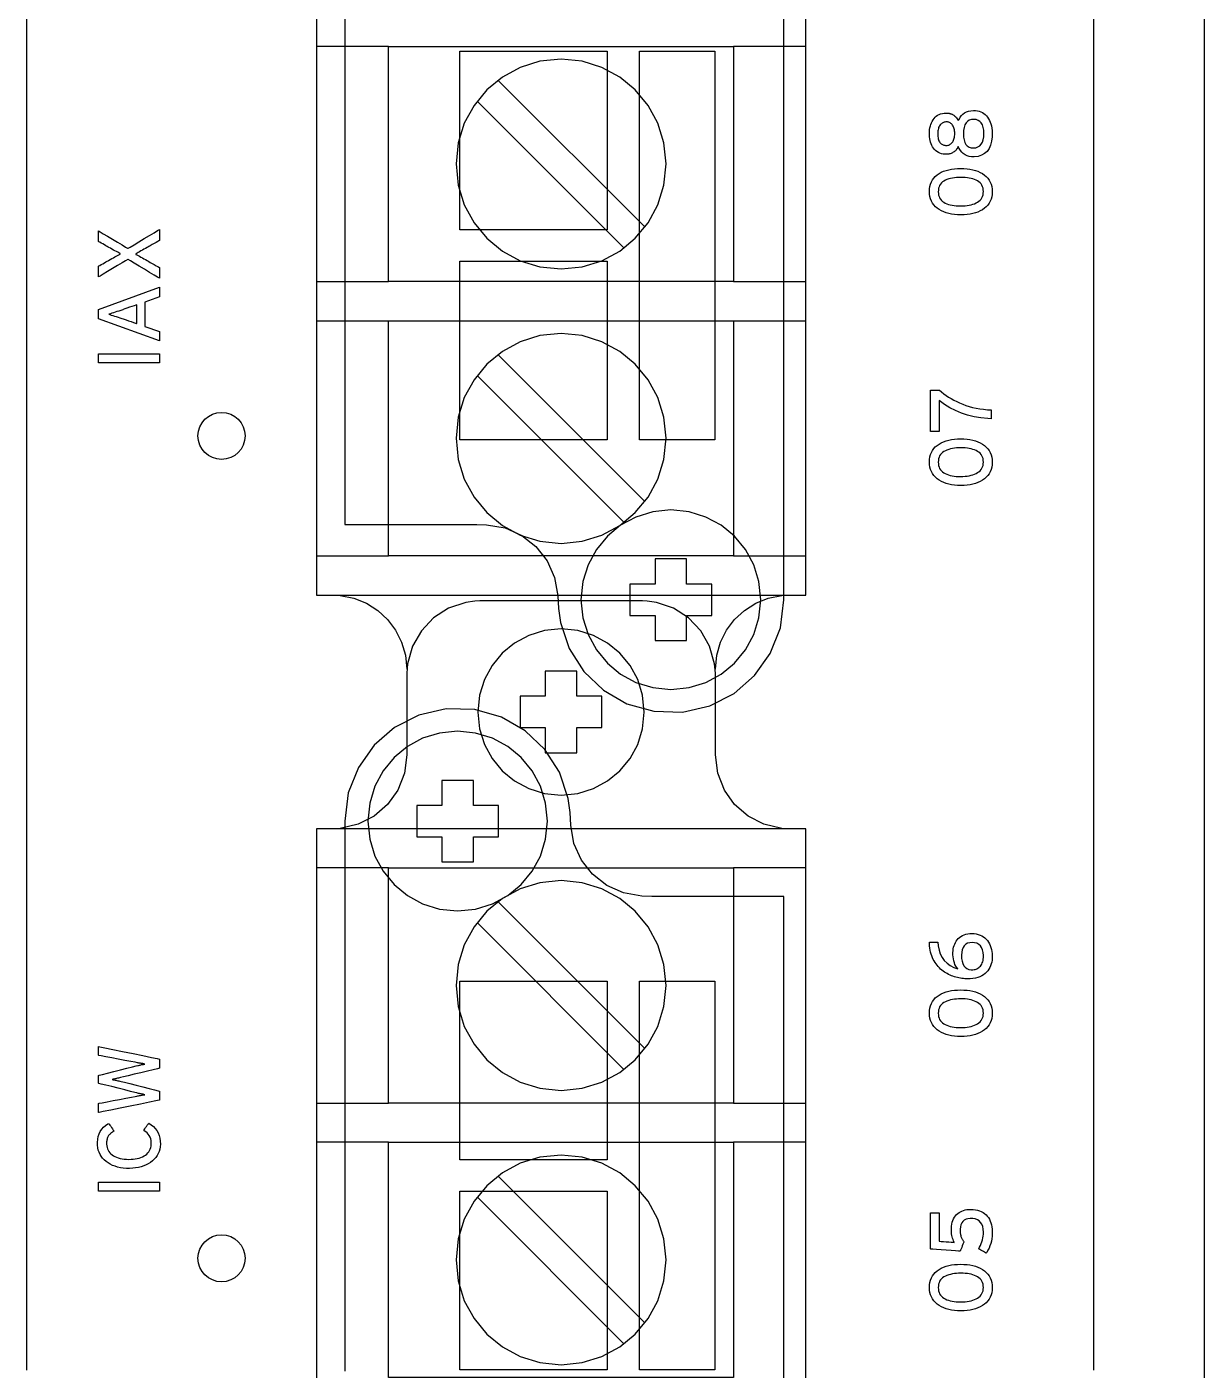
# Model space of a CAD drawing. Extents: x 1 to 47.7, y 0.2 to 35.
# Drawn here: x 36.611 to 38.487, y 4.77 to 6.912 of the extents above; entities that cross this region are included whole.
import ezdxf

# ---------------------------------------------------------------- set-up
doc = ezdxf.new("R2010")
doc.units = 0
doc.header["$MEASUREMENT"] = 0
for name, color, linetype in [('1_1__SCREW_TERMINAL_BLOCK_', 7, 'CONTINUOUS'), ('1_2__CONNECTORIZED_RELAY__', 7, 'CONTINUOUS'), ('7_0_____DWG', 7, 'CONTINUOUS')]:
    doc.layers.add(name, color=color, linetype=linetype)

msp = doc.modelspace()

# ---------------------------------------------------------------- linework, layer by layer
at = {"layer": '1_1__SCREW_TERMINAL_BLOCK_'}
for points in [[(37.0721, 6.9605), (37.0721, 6.7398), (37.0721, 6.6356), (37.0721, 6.5364), (37.0721, 6.4432), (37.0721, 6.3568), (37.0721, 6.2779), (37.0721, 6.2074), (37.0721, 6.1462), (37.0721, 6.0949), (37.0721, 6.0544), (37.0721, 6.0255), (37.0721, 6.0091), (37.0721, 6.0054), (37.0732, 6.0054), (37.0886, 6.0054), (37.0959, 6.0054), (37.0977, 6.0054), (37.0987, 6.0054), (37.11, 6.0048), (37.1317, 6.0006), (37.1518, 5.9926), (37.1698, 5.9812), (37.1855, 5.9668), (37.1983, 5.9499), (37.2079, 5.9308), (37.214, 5.9098), (37.2161, 5.8874)], [(37.7081, 5.8874), (37.7102, 5.9098), (37.7162, 5.9308), (37.7259, 5.9499), (37.7387, 5.9668), (37.7543, 5.9812), (37.7723, 5.9926), (37.7924, 6.0006), (37.8141, 6.0048), (37.8255, 6.0054), (37.8264, 6.0054), (37.8282, 6.0054), (37.8355, 6.0054), (37.8509, 6.0054), (37.852, 6.0054), (37.852, 6.0091), (37.852, 6.0255), (37.852, 6.0544), (37.852, 6.0949), (37.852, 6.1462), (37.852, 6.2074), (37.852, 6.2779), (37.852, 6.3568), (37.852, 6.4432), (37.852, 6.5364), (37.852, 6.6356), (37.852, 6.7398), (37.852, 6.9605)], [(37.1871, 6.8805), (37.0721, 6.8805)], [(37.737, 6.8805), (37.737, 6.5055), (37.1871, 6.5055), (37.1871, 6.8805), (37.737, 6.8805)], [(37.852, 6.8805), (37.737, 6.8805)], [(37.3615, 6.8268), (37.5957, 6.5927)], [(37.5623, 6.5592), (37.3281, 6.7935)], [(37.0721, 6.5055), (37.1871, 6.5055)], [(37.737, 6.5055), (37.852, 6.5055)], [(37.0721, 6.443), (37.1871, 6.443)], [(37.737, 6.443), (37.737, 6.068), (37.1871, 6.068), (37.1871, 6.443), (37.737, 6.443)], [(37.737, 6.443), (37.852, 6.443)], [(37.3615, 6.3894), (37.5957, 6.1551)], [(37.5623, 6.1217), (37.3281, 6.356)], [(37.0721, 6.068), (37.1871, 6.068)], [(37.737, 6.068), (37.852, 6.068)], [(37.0721, 6.0054), (37.852, 6.0054)], [(37.852, 4.7529), (37.852, 4.8986), (37.852, 5.0365), (37.852, 5.1648), (37.852, 5.2816), (37.852, 5.3351), (37.852, 5.3849), (37.852, 5.4309), (37.852, 5.4729), (37.852, 5.5105), (37.852, 5.5435), (37.852, 5.5718), (37.852, 5.595), (37.852, 5.6129), (37.852, 5.6252), (37.852, 5.6318), (37.852, 5.6329), (37.8519, 5.6329), (37.8509, 5.6329), (37.8303, 5.6329), (37.8269, 5.6329), (37.8262, 5.6329), (37.8216, 5.633), (37.8141, 5.6336), (37.7855, 5.6401), (37.7601, 5.6531), (37.7387, 5.6716), (37.7223, 5.6947), (37.7118, 5.7215), (37.7081, 5.7509), (37.7081, 5.7532), (37.7081, 5.7593), (37.7081, 5.7805), (37.7081, 5.838), (37.7081, 5.8626), (37.7081, 5.8768), (37.708, 5.8813), (37.7067, 5.8962), (37.6988, 5.9241), (37.6847, 5.9488), (37.6652, 5.9693), (37.6413, 5.9846), (37.614, 5.9938), (37.5993, 5.9959), (37.5917, 5.9962), (37.5895, 5.9962), (37.5817, 5.9962), (37.5666, 5.9962), (37.5456, 5.9962), (37.5202, 5.9962), (37.4621, 5.9962), (37.404, 5.9962), (37.3786, 5.9962), (37.3576, 5.9962), (37.3424, 5.9962), (37.3347, 5.9962), (37.3324, 5.9962), (37.3248, 5.9959), (37.3102, 5.9938), (37.2828, 5.9846), (37.2589, 5.9693), (37.2395, 5.9488), (37.2253, 5.9241), (37.2174, 5.8962), (37.2161, 5.8813), (37.2161, 5.8768), (37.2161, 5.8626), (37.2161, 5.838), (37.2161, 5.7805), (37.2161, 5.7593), (37.2161, 5.7532), (37.2161, 5.7509), (37.2124, 5.7215), (37.2019, 5.6947), (37.1855, 5.6716), (37.1641, 5.6531), (37.1386, 5.6401), (37.11, 5.6336), (37.1025, 5.633), (37.0979, 5.6329), (37.0973, 5.6329), (37.0939, 5.6329), (37.0732, 5.6329), (37.0723, 5.6329), (37.0721, 5.6329), (37.0721, 5.6318), (37.0721, 5.6252), (37.0721, 5.6129), (37.0721, 5.595), (37.0721, 5.5718), (37.0721, 5.5435), (37.0721, 5.5105), (37.0721, 5.4729), (37.0721, 5.4309), (37.0721, 5.3849), (37.0721, 5.3351), (37.0721, 5.2816), (37.0721, 5.1648), (37.0721, 5.0365), (37.0721, 4.8986), (37.0721, 4.7529)], [(37.4369, 5.8443), (37.397, 5.8443), (37.397, 5.7942), (37.4369, 5.7942), (37.4369, 5.7542), (37.4872, 5.7542), (37.4872, 5.7942), (37.5272, 5.7942), (37.5272, 5.8443), (37.4872, 5.8443), (37.4872, 5.8842), (37.4369, 5.8842), (37.4369, 5.8443)], [(37.852, 5.6329), (37.0721, 5.6329)], [(37.1871, 5.5704), (37.0721, 5.5704)], [(37.737, 5.5704), (37.737, 5.1954), (37.1871, 5.1954), (37.1871, 5.5704), (37.737, 5.5704)], [(37.852, 5.5704), (37.737, 5.5704)], [(37.5957, 5.2826), (37.3615, 5.5168)], [(37.3281, 5.4834), (37.5623, 5.2492)], [(37.0721, 5.1954), (37.1871, 5.1954)], [(37.737, 5.1954), (37.852, 5.1954)], [(37.1871, 5.1331), (37.0721, 5.1331)], [(37.737, 5.1331), (37.737, 4.7581), (37.1871, 4.7581), (37.1871, 5.1331), (37.737, 5.1331)], [(37.852, 5.1331), (37.737, 5.1331)], [(37.5957, 4.845), (37.3615, 5.0793)], [(37.3281, 5.0459), (37.5623, 4.8116)]]:
    msp.add_lwpolyline(points, dxfattribs=at)
for points in [[(37.4621, 6.8603), (37.4284, 6.8569), (37.397, 6.8472), (37.3685, 6.8318), (37.3437, 6.8113), (37.3233, 6.7866), (37.3078, 6.7582), (37.298, 6.7268), (37.2946, 6.6931), (37.298, 6.6593), (37.3078, 6.6279), (37.3233, 6.5995), (37.3437, 6.5747), (37.3685, 6.5542), (37.397, 6.5388), (37.4284, 6.5291), (37.4621, 6.5257), (37.4958, 6.5291), (37.5272, 6.5388), (37.5556, 6.5542), (37.5804, 6.5747), (37.6009, 6.5995), (37.6163, 6.6279), (37.6261, 6.6593), (37.6295, 6.6931), (37.6261, 6.7268), (37.6163, 6.7582), (37.6009, 6.7866), (37.5804, 6.8113), (37.5556, 6.8318), (37.5272, 6.8472), (37.4958, 6.8569)], [(37.4621, 6.4228), (37.4284, 6.4194), (37.397, 6.4097), (37.3685, 6.3942), (37.3437, 6.3738), (37.3233, 6.3491), (37.3078, 6.3206), (37.298, 6.2893), (37.2946, 6.2556), (37.298, 6.2218), (37.3078, 6.1904), (37.3233, 6.1619), (37.3437, 6.1372), (37.3685, 6.1167), (37.397, 6.1013), (37.4284, 6.0915), (37.4621, 6.0881), (37.4958, 6.0915), (37.5272, 6.1013), (37.5556, 6.1167), (37.5804, 6.1372), (37.6009, 6.1619), (37.6163, 6.1904), (37.6261, 6.2218), (37.6295, 6.2556), (37.6261, 6.2893), (37.6163, 6.3206), (37.6009, 6.3491), (37.5804, 6.3738), (37.5556, 6.3942), (37.5272, 6.4097), (37.4958, 6.4194)], [(37.4621, 5.9518), (37.4354, 5.9491), (37.4105, 5.9414), (37.388, 5.9291), (37.3684, 5.9129), (37.3521, 5.8933), (37.3399, 5.8708), (37.3321, 5.8459), (37.3294, 5.8191), (37.3321, 5.7925), (37.3399, 5.7676), (37.3521, 5.7451), (37.3684, 5.7255), (37.388, 5.7093), (37.4105, 5.6971), (37.4354, 5.6894), (37.4621, 5.6867), (37.4887, 5.6894), (37.5136, 5.6971), (37.5361, 5.7093), (37.5558, 5.7255), (37.572, 5.7451), (37.5842, 5.7676), (37.592, 5.7925), (37.5947, 5.8191), (37.592, 5.8459), (37.5842, 5.8708), (37.572, 5.8933), (37.5558, 5.9129), (37.5361, 5.9291), (37.5136, 5.9414), (37.4887, 5.9491)], [(37.4621, 5.5503), (37.4284, 5.5469), (37.397, 5.5371), (37.3685, 5.5217), (37.3437, 5.5013), (37.3233, 5.4765), (37.3078, 5.4481), (37.298, 5.4167), (37.2946, 5.383), (37.298, 5.3493), (37.3078, 5.3178), (37.3233, 5.2894), (37.3437, 5.2647), (37.3685, 5.2443), (37.397, 5.2289), (37.4284, 5.2191), (37.4621, 5.2157), (37.4958, 5.2191), (37.5272, 5.2289), (37.5556, 5.2443), (37.5804, 5.2647), (37.6009, 5.2894), (37.6163, 5.3178), (37.6261, 5.3493), (37.6295, 5.383), (37.6261, 5.4167), (37.6163, 5.4481), (37.6009, 5.4765), (37.5804, 5.5013), (37.5556, 5.5217), (37.5272, 5.5371), (37.4958, 5.5469)], [(37.4621, 5.1127), (37.4284, 5.1093), (37.397, 5.0996), (37.3685, 5.0842), (37.3437, 5.0638), (37.3233, 5.039), (37.3078, 5.0106), (37.298, 4.9792), (37.2946, 4.9455), (37.298, 4.9118), (37.3078, 4.8804), (37.3233, 4.852), (37.3437, 4.8272), (37.3685, 4.8068), (37.397, 4.7914), (37.4284, 4.7816), (37.4621, 4.7782), (37.4958, 4.7816), (37.5272, 4.7914), (37.5556, 4.8068), (37.5804, 4.8272), (37.6009, 4.852), (37.6163, 4.8804), (37.6261, 4.9118), (37.6295, 4.9455), (37.6261, 4.9792), (37.6163, 5.0106), (37.6009, 5.039), (37.5804, 5.0638), (37.5556, 5.0842), (37.5272, 5.0996), (37.4958, 5.1093)]]:
    msp.add_lwpolyline(points, close=True, dxfattribs=at)
at = {"layer": '1_2__CONNECTORIZED_RELAY__'}
for points in [[(37.1172, 6.9376), (37.1172, 6.7986), (37.1172, 6.6674), (37.1172, 6.5458), (37.1172, 6.4357), (37.1172, 6.3389), (37.1172, 6.2961), (37.1172, 6.2573), (37.1172, 6.2228), (37.1172, 6.1928), (37.1172, 6.1675), (37.1172, 6.1472), (37.1172, 6.132), (37.1172, 6.1223), (37.1172, 6.1182), (37.1173, 6.1181), (37.1226, 6.1181), (37.1344, 6.1181), (37.1515, 6.1181), (37.1965, 6.1181), (37.2476, 6.1181), (37.2946, 6.1181), (37.3135, 6.1181), (37.3275, 6.1181), (37.3432, 6.1179), (37.3728, 6.1127), (37.3994, 6.1008), (37.422, 6.083), (37.4398, 6.0604), (37.4518, 6.0339), (37.4571, 6.0044), (37.4577, 5.9844), (37.4609, 5.9619), (37.475, 5.9202), (37.4983, 5.8837), (37.5295, 5.854), (37.5671, 5.8323), (37.6097, 5.8203), (37.6555, 5.8191), (37.699, 5.8291), (37.7378, 5.8489), (37.7705, 5.8772), (37.7955, 5.9124), (37.8116, 5.9532), (37.8172, 5.9982), (37.8172, 5.9982), (37.8172, 6.0011), (37.8172, 6.0098), (37.8172, 6.0238), (37.8172, 6.0432), (37.8172, 6.0675), (37.8172, 6.0966), (37.8172, 6.1302), (37.8172, 6.1681), (37.8172, 6.2102), (37.8172, 6.256), (37.8172, 6.3583), (37.8172, 6.4733), (37.8172, 6.5989), (37.8172, 6.7335), (37.8172, 6.8751), (37.8172, 7.172)], [(37.5355, 6.8731), (37.5355, 6.5881), (37.3005, 6.5881), (37.3005, 6.8731), (37.5355, 6.8731)], [(37.7072, 6.8731), (37.7072, 6.2531), (37.5872, 6.2531), (37.5872, 6.8731), (37.7072, 6.8731)], [(37.5355, 6.5381), (37.5355, 6.2531), (37.3005, 6.2531), (37.3005, 6.5381), (37.5355, 6.5381)], [(37.5719, 5.9732), (37.6119, 5.9732), (37.6119, 5.9331), (37.6622, 5.9331), (37.6622, 5.9732), (37.7022, 5.9732), (37.7022, 6.0232), (37.6622, 6.0232), (37.6622, 6.0633), (37.6119, 6.0633), (37.6119, 6.0232), (37.5719, 6.0232), (37.5719, 5.9732)], [(37.8172, 4.7057), (37.8172, 4.8447), (37.8172, 4.9759), (37.8172, 5.0975), (37.8172, 5.2076), (37.8172, 5.3044), (37.8172, 5.3472), (37.8172, 5.386), (37.8172, 5.4205), (37.8172, 5.4505), (37.8172, 5.4758), (37.8172, 5.4961), (37.8172, 5.5113), (37.8172, 5.521), (37.8172, 5.5251), (37.8171, 5.5252), (37.8118, 5.5252), (37.8, 5.5252), (37.7828, 5.5252), (37.7378, 5.5252), (37.6866, 5.5252), (37.6395, 5.5252), (37.6206, 5.5252), (37.6065, 5.5252), (37.5909, 5.5254), (37.5615, 5.5306), (37.535, 5.5426), (37.5123, 5.5604), (37.4946, 5.583), (37.4826, 5.6095), (37.4774, 5.6389), (37.4767, 5.659), (37.4736, 5.6814), (37.4595, 5.7231), (37.4361, 5.7596), (37.4049, 5.7894), (37.3672, 5.811), (37.3245, 5.8231), (37.2787, 5.8242), (37.2352, 5.8142), (37.1965, 5.7944), (37.1639, 5.7661), (37.1389, 5.7309), (37.1229, 5.6901), (37.1172, 5.6451), (37.1172, 5.6422), (37.1172, 5.6336), (37.1172, 5.6195), (37.1172, 5.6002), (37.1172, 5.5758), (37.1172, 5.5467), (37.1172, 5.5131), (37.1172, 5.4752), (37.1172, 5.4332), (37.1172, 5.3873), (37.1172, 5.285), (37.1172, 5.1701), (37.1172, 5.0444), (37.1172, 4.9098), (37.1172, 4.7682)], [(37.2319, 5.6703), (37.2319, 5.6201), (37.2722, 5.6201), (37.2722, 5.5802), (37.3222, 5.5802), (37.3222, 5.6201), (37.3621, 5.6201), (37.3621, 5.6703), (37.3222, 5.6703), (37.3222, 5.7102), (37.2722, 5.7102), (37.2722, 5.6703), (37.2319, 5.6703)], [(37.5355, 5.3901), (37.5355, 5.1051), (37.3005, 5.1051), (37.3005, 5.3901), (37.5355, 5.3901)], [(37.7072, 5.3901), (37.7072, 4.7701), (37.5872, 4.7701), (37.5872, 5.3901), (37.7072, 5.3901)], [(37.5355, 5.0551), (37.5355, 4.7701), (37.3005, 4.7701), (37.3005, 5.0551), (37.5355, 5.0551)]]:
    msp.add_lwpolyline(points, dxfattribs=at)
for points in [[(37.6371, 6.1414), (37.6083, 6.1384), (37.5814, 6.1301), (37.557, 6.1169), (37.5358, 6.0994), (37.5183, 6.0782), (37.505, 6.0539), (37.4967, 6.0271), (37.4937, 5.9982), (37.4967, 5.9694), (37.505, 5.9425), (37.5183, 5.9182), (37.5358, 5.897), (37.557, 5.8795), (37.5814, 5.8663), (37.6083, 5.858), (37.6371, 5.8551), (37.666, 5.858), (37.6929, 5.8663), (37.7172, 5.8795), (37.7384, 5.897), (37.7559, 5.9182), (37.7691, 5.9425), (37.7775, 5.9694), (37.7804, 5.9982), (37.7775, 6.0271), (37.7691, 6.0539), (37.7559, 6.0782), (37.7384, 6.0994), (37.7172, 6.1169), (37.6929, 6.1301), (37.666, 6.1384)], [(37.297, 5.7884), (37.2682, 5.7855), (37.2414, 5.7772), (37.2171, 5.7639), (37.196, 5.7464), (37.1785, 5.7252), (37.1653, 5.7009), (37.157, 5.674), (37.1541, 5.6451), (37.157, 5.6163), (37.1653, 5.5894), (37.1785, 5.5651), (37.196, 5.5439), (37.2171, 5.5264), (37.2414, 5.5132), (37.2682, 5.5049), (37.297, 5.502), (37.3259, 5.5049), (37.3529, 5.5132), (37.3772, 5.5264), (37.3984, 5.5439), (37.4159, 5.5651), (37.4291, 5.5894), (37.4374, 5.6163), (37.4403, 5.6451), (37.4374, 5.674), (37.4291, 5.7009), (37.4159, 5.7252), (37.3984, 5.7464), (37.3772, 5.7639), (37.3529, 5.7772), (37.3259, 5.7855)]]:
    msp.add_lwpolyline(points, close=True, dxfattribs=at)
at = {"layer": '7_0_____DWG'}
for points in [[(36.6105, 4.7696), (36.6105, 4.9013), (36.6105, 5.0356), (36.6105, 5.1725), (36.6105, 5.3118), (36.6105, 5.4534), (36.6105, 5.5972), (36.6105, 5.7432), (36.6105, 5.8912), (36.6105, 6.041), (36.6105, 6.1927), (36.6105, 6.3461), (36.6105, 6.5011), (36.6105, 6.6576), (36.6105, 6.8155), (36.6105, 6.9747), (36.6105, 7.1351), (36.6105, 7.2965), (36.6105, 7.459), (36.6105, 7.6223), (36.6105, 7.9512), (36.6105, 8.2824)], [(38.3105, 8.2824), (38.3105, 7.9512), (38.3105, 7.6223), (38.3105, 7.459), (38.3105, 7.2965), (38.3105, 7.1351), (38.3105, 6.9747), (38.3105, 6.8155), (38.3105, 6.6576), (38.3105, 6.5011), (38.3105, 6.3461), (38.3105, 6.1927), (38.3105, 6.041), (38.3105, 5.8912), (38.3105, 5.7432), (38.3105, 5.5972), (38.3105, 5.4534), (38.3105, 5.3118), (38.3105, 5.1725), (38.3105, 5.0356), (38.3105, 4.9013), (38.3105, 4.7696)], [(38.4871, 7.0101), (38.4871, 6.8304), (38.4871, 6.6527), (38.4871, 6.5647), (38.4871, 6.4772), (38.4871, 6.3903), (38.4871, 6.3039), (38.4871, 6.2182), (38.4871, 6.133), (38.4871, 6.0485), (38.4871, 5.9646), (38.4871, 5.8813), (38.4871, 5.7986), (38.4871, 5.7166), (38.4871, 5.6353), (38.4871, 5.5547), (38.4871, 5.4748), (38.4871, 5.3956), (38.4871, 5.3171), (38.4871, 5.2393), (38.4871, 5.1623), (38.4871, 5.086), (38.4871, 5.0105), (38.4871, 4.9358), (38.4871, 4.8619), (38.4871, 4.7888), (38.4871, 4.7165)], [(36.8218, 6.4811), (36.7987, 6.473), (36.7987, 6.4341), (36.8218, 6.426), (36.8218, 6.4109), (36.7246, 6.4459), (36.7246, 6.4613), (36.8218, 6.4967), (36.8218, 6.4811)], [(36.8218, 6.376), (36.7246, 6.376), (36.7246, 6.3901), (36.8218, 6.3901), (36.8218, 6.376)], [(36.8218, 5.0552), (36.7246, 5.0552), (36.7246, 5.0693), (36.8218, 5.0693), (36.8218, 5.0552)]]:
    msp.add_lwpolyline(points, dxfattribs=at)
for points in [[(38.1195, 6.7784), (38.1227, 6.7782), (38.1258, 6.7778), (38.1286, 6.7771), (38.1313, 6.7762), (38.1338, 6.775), (38.1361, 6.7736), (38.1383, 6.7719), (38.1402, 6.7699), (38.142, 6.7677), (38.1436, 6.7653), (38.145, 6.7627), (38.1462, 6.7599), (38.1473, 6.7569), (38.1481, 6.7537), (38.1487, 6.7503), (38.1491, 6.7467), (38.1494, 6.7429), (38.1492, 6.7366), (38.1483, 6.7293), (38.1467, 6.723), (38.1442, 6.7176), (38.141, 6.7131), (38.137, 6.7096), (38.1323, 6.7069), (38.1267, 6.7053), (38.1205, 6.7045), (38.1161, 6.7046), (38.1124, 6.7052), (38.1091, 6.7063), (38.106, 6.7077), (38.1032, 6.7096), (38.1008, 6.712), (38.0986, 6.7148), (38.0967, 6.718), (38.0952, 6.7209), (38.0944, 6.7193), (38.0935, 6.7179), (38.0926, 6.7166), (38.0916, 6.7153), (38.0906, 6.7142), (38.0895, 6.7133), (38.0884, 6.7124), (38.0872, 6.7117), (38.0859, 6.711), (38.0848, 6.7104), (38.0836, 6.7099), (38.0824, 6.7094), (38.0813, 6.7091), (38.0801, 6.7088), (38.079, 6.7086), (38.0779, 6.7085), (38.0769, 6.7085), (38.0743, 6.7086), (38.0713, 6.7089), (38.0685, 6.7095), (38.0659, 6.7103), (38.0634, 6.7114), (38.0612, 6.7128), (38.0591, 6.7144), (38.0573, 6.7162), (38.0556, 6.7183), (38.0542, 6.7205), (38.053, 6.7228), (38.0519, 6.7252), (38.051, 6.7278), (38.0503, 6.7305), (38.0497, 6.7333), (38.0494, 6.7362), (38.0491, 6.7393), (38.0491, 6.7424), (38.0492, 6.7454), (38.0495, 6.7482), (38.05, 6.751), (38.0507, 6.7537), (38.0515, 6.7563), (38.0525, 6.7588), (38.0537, 6.7611), (38.055, 6.7634), (38.0565, 6.7656), (38.0582, 6.7676), (38.0601, 6.7693), (38.0622, 6.7708), (38.0646, 6.772), (38.0671, 6.773), (38.0698, 6.7737), (38.0727, 6.7742), (38.0758, 6.7744), (38.0767, 6.7744), (38.0772, 6.7744), (38.0777, 6.7743), (38.0782, 6.7743), (38.0788, 6.7742), (38.0793, 6.7741), (38.0799, 6.7741), (38.0804, 6.774), (38.081, 6.7738), (38.0816, 6.7737), (38.0822, 6.7735), (38.0828, 6.7733), (38.0835, 6.7731), (38.0841, 6.7729), (38.0847, 6.7726), (38.0853, 6.7723), (38.086, 6.772), (38.0869, 6.7715), (38.0881, 6.7707), (38.0893, 6.7699), (38.0905, 6.7689), (38.0915, 6.7677), (38.0925, 6.7665), (38.0935, 6.7652), (38.0943, 6.7637), (38.0952, 6.7622), (38.0964, 6.7643), (38.0981, 6.7675), (38.1001, 6.7703), (38.1025, 6.7727), (38.1052, 6.7747), (38.1083, 6.7762), (38.1117, 6.7774), (38.1154, 6.7781)], [(38.0767, 6.7601), (38.0753, 6.7601), (38.074, 6.7599), (38.0728, 6.7596), (38.0716, 6.7592), (38.0704, 6.7587), (38.0693, 6.7581), (38.0682, 6.7573), (38.0672, 6.7564), (38.0662, 6.7554), (38.0653, 6.7542), (38.0646, 6.7529), (38.0639, 6.7513), (38.0634, 6.7496), (38.063, 6.7478), (38.0627, 6.7458), (38.0625, 6.7436), (38.0624, 6.7413), (38.0625, 6.739), (38.0627, 6.7369), (38.0629, 6.7349), (38.0633, 6.7331), (38.0638, 6.7314), (38.0644, 6.7299), (38.0652, 6.7286), (38.066, 6.7274), (38.0669, 6.7264), (38.0678, 6.7255), (38.0689, 6.7248), (38.0699, 6.7241), (38.0711, 6.7236), (38.0723, 6.7232), (38.0735, 6.7229), (38.0748, 6.7227), (38.0762, 6.7227), (38.0775, 6.7228), (38.0789, 6.723), (38.0801, 6.7233), (38.0813, 6.7238), (38.0824, 6.7245), (38.0835, 6.7253), (38.0845, 6.7262), (38.0854, 6.7273), (38.0863, 6.7284), (38.087, 6.7297), (38.0877, 6.7311), (38.0883, 6.7326), (38.0888, 6.7342), (38.0891, 6.7359), (38.0894, 6.7377), (38.0895, 6.7396), (38.0896, 6.7416), (38.0895, 6.7437), (38.0894, 6.7456), (38.0891, 6.7475), (38.0887, 6.7492), (38.0882, 6.7508), (38.0877, 6.7523), (38.087, 6.7536), (38.0862, 6.7549), (38.0853, 6.756), (38.0844, 6.7569), (38.0835, 6.7578), (38.0825, 6.7585), (38.0814, 6.7591), (38.0803, 6.7596), (38.0792, 6.7599), (38.078, 6.7601)], [(38.1199, 6.7641), (38.1161, 6.7638), (38.1128, 6.7628), (38.1099, 6.761), (38.1076, 6.7585), (38.1058, 6.7553), (38.1044, 6.7513), (38.1036, 6.7467), (38.1033, 6.7413), (38.1036, 6.736), (38.1044, 6.7314), (38.1057, 6.7275), (38.1074, 6.7244), (38.1096, 6.7219), (38.1124, 6.7201), (38.1156, 6.7191), (38.1192, 6.7187), (38.1231, 6.7191), (38.1265, 6.7202), (38.1294, 6.722), (38.1318, 6.7245), (38.1336, 6.7277), (38.135, 6.7316), (38.1358, 6.7362), (38.1361, 6.7414), (38.1358, 6.7468), (38.1349, 6.7514), (38.1336, 6.7553), (38.1319, 6.7585), (38.1296, 6.761), (38.1269, 6.7627), (38.1236, 6.7638)], [(38.0991, 6.6861), (38.1042, 6.686), (38.1091, 6.6856), (38.1138, 6.6849), (38.1182, 6.684), (38.1224, 6.6828), (38.1264, 6.6814), (38.1301, 6.6797), (38.1336, 6.6778), (38.1368, 6.6755), (38.1397, 6.6731), (38.1422, 6.6704), (38.1443, 6.6674), (38.1461, 6.6642), (38.1475, 6.6607), (38.1485, 6.657), (38.1491, 6.653), (38.1494, 6.6488), (38.1491, 6.6447), (38.1485, 6.6408), (38.1475, 6.6371), (38.1461, 6.6336), (38.1444, 6.6305), (38.1423, 6.6275), (38.1398, 6.6248), (38.1369, 6.6224), (38.1337, 6.6202), (38.1303, 6.6182), (38.1266, 6.6165), (38.1227, 6.6151), (38.1185, 6.6139), (38.1141, 6.613), (38.1095, 6.6124), (38.1045, 6.612), (38.0994, 6.6118), (38.0942, 6.612), (38.0893, 6.6124), (38.0846, 6.613), (38.0802, 6.6139), (38.0759, 6.6151), (38.072, 6.6166), (38.0683, 6.6183), (38.0648, 6.6203), (38.0616, 6.6225), (38.0587, 6.625), (38.0562, 6.6277), (38.054, 6.6307), (38.0523, 6.6339), (38.0509, 6.6373), (38.0499, 6.641), (38.0493, 6.6449), (38.0491, 6.6491), (38.0493, 6.6533), (38.05, 6.6572), (38.051, 6.6609), (38.0523, 6.6644), (38.054, 6.6676), (38.0561, 6.6705), (38.0586, 6.6732), (38.0614, 6.6757), (38.0646, 6.6779), (38.0681, 6.6798), (38.0718, 6.6815), (38.0757, 6.6829), (38.0799, 6.684), (38.0843, 6.6849), (38.089, 6.6856), (38.0939, 6.686)], [(38.0994, 6.6718), (38.0957, 6.6718), (38.0923, 6.6716), (38.089, 6.6712), (38.0858, 6.6707), (38.0828, 6.67), (38.0799, 6.6692), (38.0772, 6.6683), (38.0747, 6.6672), (38.0723, 6.6659), (38.0702, 6.6645), (38.0684, 6.6628), (38.0668, 6.661), (38.0655, 6.6589), (38.0645, 6.6567), (38.0638, 6.6543), (38.0634, 6.6516), (38.0632, 6.6488), (38.0634, 6.6461), (38.0638, 6.6435), (38.0645, 6.6411), (38.0655, 6.6389), (38.0668, 6.6369), (38.0683, 6.6351), (38.0701, 6.6334), (38.0722, 6.632), (38.0745, 6.6307), (38.077, 6.6296), (38.0797, 6.6286), (38.0825, 6.6278), (38.0855, 6.6272), (38.0886, 6.6267), (38.092, 6.6263), (38.0954, 6.6261), (38.0991, 6.6261), (38.1027, 6.6261), (38.1061, 6.6264), (38.1094, 6.6268), (38.1125, 6.6273), (38.1155, 6.628), (38.1183, 6.6288), (38.121, 6.6298), (38.1235, 6.631), (38.1259, 6.6322), (38.1281, 6.6337), (38.13, 6.6353), (38.1316, 6.6372), (38.1329, 6.6392), (38.1339, 6.6414), (38.1347, 6.6438), (38.1351, 6.6463), (38.1353, 6.6491), (38.1351, 6.6519), (38.1347, 6.6545), (38.1339, 6.6569), (38.1329, 6.6592), (38.1316, 6.6612), (38.13, 6.663), (38.1282, 6.6646), (38.126, 6.6661), (38.1237, 6.6673), (38.1212, 6.6684), (38.1185, 6.6693), (38.1157, 6.6701), (38.1128, 6.6707), (38.1097, 6.6712), (38.1064, 6.6716), (38.1029, 6.6718)], [(36.8218, 6.5711), (36.8211, 6.5707), (36.8193, 6.5697), (36.8166, 6.5681), (36.8135, 6.5664), (36.8103, 6.5645), (36.8073, 6.5628), (36.8048, 6.5613), (36.8033, 6.5604), (36.8022, 6.5598), (36.7996, 6.5584), (36.7971, 6.557), (36.7947, 6.5556), (36.7924, 6.5544), (36.7902, 6.5532), (36.7881, 6.552), (36.7861, 6.551), (36.7842, 6.55), (36.7841, 6.549), (36.786, 6.5481), (36.788, 6.547), (36.7901, 6.5459), (36.7924, 6.5447), (36.7947, 6.5434), (36.7971, 6.5421), (36.7996, 6.5407), (36.8022, 6.5392), (36.8033, 6.5385), (36.8048, 6.5376), (36.8073, 6.5362), (36.8103, 6.5345), (36.8135, 6.5327), (36.8166, 6.5309), (36.8193, 6.5294), (36.8211, 6.5284), (36.8218, 6.528), (36.8218, 6.5274), (36.8218, 6.5257), (36.8218, 6.5233), (36.8218, 6.5205), (36.8218, 6.5176), (36.8218, 6.5149), (36.8218, 6.5127), (36.8218, 6.5112), (36.8217, 6.511), (36.819, 6.5126), (36.8135, 6.5158), (36.8062, 6.5203), (36.7978, 6.5253), (36.7893, 6.5304), (36.7816, 6.535), (36.7756, 6.5387), (36.7721, 6.5407), (36.7712, 6.5407), (36.768, 6.5388), (36.7623, 6.5354), (36.7551, 6.5311), (36.7471, 6.5263), (36.7393, 6.5216), (36.7323, 6.5174), (36.7272, 6.5144), (36.7247, 6.5129), (36.7246, 6.5132), (36.7246, 6.5146), (36.7246, 6.5169), (36.7246, 6.5196), (36.7246, 6.5226), (36.7246, 6.5254), (36.7246, 6.5278), (36.7246, 6.5295), (36.7246, 6.5302), (36.7252, 6.5305), (36.7267, 6.5313), (36.7289, 6.5326), (36.7314, 6.534), (36.7341, 6.5355), (36.7366, 6.537), (36.7386, 6.5381), (36.7399, 6.5389), (36.7409, 6.5394), (36.7435, 6.5409), (36.746, 6.5423), (36.7485, 6.5436), (36.7508, 6.5448), (36.753, 6.5461), (36.7552, 6.5472), (36.7572, 6.5483), (36.7592, 6.5493), (36.7592, 6.5502), (36.7573, 6.5512), (36.7553, 6.5523), (36.7532, 6.5534), (36.7509, 6.5546), (36.7486, 6.5559), (36.7462, 6.5572), (36.7436, 6.5586), (36.741, 6.5601), (36.7399, 6.5607), (36.7386, 6.5614), (36.7366, 6.5626), (36.7341, 6.564), (36.7314, 6.5656), (36.7289, 6.567), (36.7267, 6.5683), (36.7252, 6.5692), (36.7246, 6.5695), (36.7246, 6.5701), (36.7246, 6.5718), (36.7246, 6.5741), (36.7246, 6.5769), (36.7246, 6.5798), (36.7246, 6.5826), (36.7246, 6.5848), (36.7246, 6.5862), (36.7247, 6.5865), (36.7272, 6.585), (36.7323, 6.5819), (36.7392, 6.5778), (36.7471, 6.5731), (36.755, 6.5683), (36.7622, 6.564), (36.7679, 6.5606), (36.7711, 6.5586), (36.772, 6.5586), (36.7754, 6.5607), (36.7815, 6.5643), (36.7892, 6.569), (36.7977, 6.5741), (36.8061, 6.5791), (36.8135, 6.5835), (36.819, 6.5868), (36.8217, 6.5884), (36.8218, 6.5881), (36.8218, 6.5867), (36.8218, 6.5844), (36.8218, 6.5816), (36.8218, 6.5787), (36.8218, 6.5758), (36.8218, 6.5734), (36.8218, 6.5717)], [(36.7633, 6.4607), (36.7601, 6.4596), (36.7571, 6.4586), (36.7541, 6.4576), (36.7513, 6.4567), (36.7486, 6.4558), (36.7461, 6.455), (36.7437, 6.4542), (36.7414, 6.4535), (36.7427, 6.4529), (36.7451, 6.4522), (36.7476, 6.4514), (36.7502, 6.4506), (36.753, 6.4497), (36.7559, 6.4488), (36.7589, 6.4478), (36.7621, 6.4467), (36.7638, 6.4461), (36.7657, 6.4455), (36.7687, 6.4444), (36.7726, 6.4431), (36.7766, 6.4417), (36.7804, 6.4404), (36.7835, 6.4393), (36.7854, 6.4386), (36.7857, 6.4387), (36.7857, 6.4409), (36.7857, 6.4447), (36.7857, 6.4497), (36.7857, 6.4552), (36.7857, 6.4604), (36.7857, 6.4648), (36.7857, 6.4677), (36.7857, 6.4685), (36.7844, 6.4681), (36.7817, 6.4671), (36.7781, 6.4659), (36.7741, 6.4645), (36.7701, 6.4631), (36.7667, 6.4619), (36.7642, 6.461)], [(38.0654, 6.3323), (38.0687, 6.3295), (38.0722, 6.3267), (38.0759, 6.324), (38.0798, 6.3214), (38.0839, 6.319), (38.0882, 6.3166), (38.0927, 6.3143), (38.0973, 6.3121), (38.1022, 6.31), (38.1073, 6.3081), (38.1126, 6.3065), (38.118, 6.305), (38.1236, 6.3038), (38.1294, 6.3027), (38.1354, 6.3019), (38.1415, 6.3013), (38.1478, 6.301), (38.1478, 6.3004), (38.1478, 6.299), (38.1478, 6.2969), (38.1478, 6.2945), (38.1478, 6.292), (38.1478, 6.2897), (38.1478, 6.2879), (38.1478, 6.2869), (38.1421, 6.287), (38.131, 6.2882), (38.1203, 6.29), (38.11, 6.2925), (38.1001, 6.2958), (38.0907, 6.2998), (38.0816, 6.3044), (38.073, 6.3098), (38.0648, 6.3159), (38.0648, 6.314), (38.0648, 6.309), (38.0648, 6.3018), (38.0648, 6.2934), (38.0648, 6.2848), (38.0648, 6.2769), (38.0648, 6.2706), (38.0648, 6.2671), (38.0646, 6.2666), (38.0636, 6.2666), (38.0618, 6.2666), (38.0596, 6.2666), (38.0571, 6.2666), (38.0547, 6.2666), (38.0526, 6.2666), (38.0512, 6.2666), (38.0507, 6.2666), (38.0507, 6.2691), (38.0507, 6.2758), (38.0507, 6.2854), (38.0507, 6.2965), (38.0507, 6.3081), (38.0507, 6.3186), (38.0507, 6.3269), (38.0507, 6.3317), (38.0508, 6.3323), (38.0519, 6.3323), (38.0537, 6.3323), (38.0561, 6.3323), (38.0587, 6.3323), (38.0612, 6.3323), (38.0633, 6.3323), (38.0648, 6.3323)], [(36.9208, 6.297), (36.9284, 6.2962), (36.9354, 6.294), (36.9418, 6.2906), (36.9473, 6.286), (36.9519, 6.2804), (36.9554, 6.2741), (36.9575, 6.267), (36.9583, 6.2595), (36.9575, 6.2519), (36.9554, 6.2449), (36.9519, 6.2385), (36.9473, 6.2329), (36.9418, 6.2284), (36.9354, 6.2249), (36.9284, 6.2227), (36.9208, 6.222), (36.9133, 6.2227), (36.9062, 6.2249), (36.8998, 6.2284), (36.8943, 6.2329), (36.8897, 6.2385), (36.8862, 6.2449), (36.8841, 6.2519), (36.8833, 6.2595), (36.8841, 6.267), (36.8862, 6.2741), (36.8897, 6.2804), (36.8943, 6.286), (36.8998, 6.2906), (36.9062, 6.294), (36.9133, 6.2962)], [(38.0991, 6.2547), (38.1042, 6.2546), (38.1091, 6.2542), (38.1138, 6.2535), (38.1182, 6.2526), (38.1224, 6.2515), (38.1264, 6.25), (38.1301, 6.2483), (38.1336, 6.2464), (38.1368, 6.2442), (38.1397, 6.2417), (38.1422, 6.239), (38.1443, 6.236), (38.1461, 6.2328), (38.1475, 6.2293), (38.1485, 6.2256), (38.1491, 6.2217), (38.1494, 6.2175), (38.1491, 6.2133), (38.1485, 6.2094), (38.1475, 6.2057), (38.1461, 6.2023), (38.1444, 6.1991), (38.1423, 6.1962), (38.1398, 6.1935), (38.1369, 6.191), (38.1337, 6.1888), (38.1303, 6.1868), (38.1266, 6.1852), (38.1227, 6.1837), (38.1185, 6.1826), (38.1141, 6.1816), (38.1095, 6.181), (38.1045, 6.1806), (38.0994, 6.1805), (38.0942, 6.1806), (38.0893, 6.181), (38.0846, 6.1817), (38.0802, 6.1826), (38.0759, 6.1838), (38.072, 6.1852), (38.0683, 6.1869), (38.0648, 6.1889), (38.0616, 6.1911), (38.0587, 6.1936), (38.0562, 6.1964), (38.054, 6.1993), (38.0523, 6.2025), (38.0509, 6.206), (38.0499, 6.2096), (38.0493, 6.2136), (38.0491, 6.2177), (38.0493, 6.2219), (38.05, 6.2259), (38.051, 6.2296), (38.0523, 6.233), (38.054, 6.2362), (38.0561, 6.2392), (38.0586, 6.2419), (38.0614, 6.2443), (38.0646, 6.2465), (38.0681, 6.2484), (38.0718, 6.2501), (38.0757, 6.2515), (38.0799, 6.2527), (38.0843, 6.2536), (38.089, 6.2542), (38.0939, 6.2546)], [(38.0994, 6.2405), (38.0957, 6.2404), (38.0923, 6.2402), (38.089, 6.2398), (38.0858, 6.2393), (38.0828, 6.2387), (38.0799, 6.2379), (38.0772, 6.2369), (38.0747, 6.2358), (38.0723, 6.2346), (38.0702, 6.2331), (38.0684, 6.2315), (38.0668, 6.2296), (38.0655, 6.2276), (38.0645, 6.2253), (38.0638, 6.2229), (38.0634, 6.2203), (38.0632, 6.2175), (38.0634, 6.2147), (38.0638, 6.2121), (38.0645, 6.2097), (38.0655, 6.2075), (38.0668, 6.2055), (38.0683, 6.2037), (38.0701, 6.2021), (38.0722, 6.2006), (38.0745, 6.1993), (38.077, 6.1982), (38.0797, 6.1973), (38.0825, 6.1965), (38.0855, 6.1958), (38.0886, 6.1953), (38.092, 6.1949), (38.0954, 6.1947), (38.0991, 6.1947), (38.1027, 6.1948), (38.1061, 6.195), (38.1094, 6.1954), (38.1125, 6.1959), (38.1155, 6.1966), (38.1183, 6.1975), (38.121, 6.1984), (38.1235, 6.1996), (38.1259, 6.2009), (38.1281, 6.2023), (38.13, 6.204), (38.1316, 6.2058), (38.1329, 6.2078), (38.1339, 6.21), (38.1347, 6.2124), (38.1351, 6.215), (38.1353, 6.2177), (38.1351, 6.2205), (38.1347, 6.2232), (38.1339, 6.2256), (38.1329, 6.2278), (38.1316, 6.2298), (38.13, 6.2317), (38.1282, 6.2333), (38.126, 6.2347), (38.1237, 6.236), (38.1212, 6.237), (38.1185, 6.2379), (38.1157, 6.2387), (38.1128, 6.2394), (38.1097, 6.2399), (38.1064, 6.2402), (38.1029, 6.2404)], [(38.117, 5.4659), (38.1206, 5.4657), (38.1239, 5.4652), (38.127, 5.4645), (38.13, 5.4635), (38.1327, 5.4623), (38.1353, 5.4607), (38.1376, 5.459), (38.1397, 5.4569), (38.1417, 5.4546), (38.1434, 5.4521), (38.1449, 5.4495), (38.1462, 5.4467), (38.1473, 5.4437), (38.1481, 5.4406), (38.1488, 5.4374), (38.1492, 5.434), (38.1494, 5.4304), (38.1494, 5.4269), (38.1491, 5.4236), (38.1486, 5.4204), (38.1478, 5.4174), (38.1468, 5.4145), (38.1455, 5.4117), (38.1441, 5.4091), (38.1423, 5.4066), (38.1403, 5.4042), (38.1381, 5.4019), (38.1356, 5.4), (38.1327, 5.3983), (38.1296, 5.3969), (38.1262, 5.3957), (38.1225, 5.3948), (38.1185, 5.3941), (38.1141, 5.3938), (38.1101, 5.3937), (38.1078, 5.3937), (38.1056, 5.3939), (38.1033, 5.3941), (38.101, 5.3944), (38.0986, 5.3948), (38.0963, 5.3952), (38.0939, 5.3957), (38.0915, 5.3963), (38.0891, 5.397), (38.0867, 5.3978), (38.0844, 5.3987), (38.0821, 5.3996), (38.0798, 5.4007), (38.0776, 5.4019), (38.0754, 5.4031), (38.0732, 5.4045), (38.0711, 5.4059), (38.069, 5.4076), (38.067, 5.4093), (38.0651, 5.4111), (38.0633, 5.4131), (38.0615, 5.4152), (38.0599, 5.4174), (38.0583, 5.4197), (38.0568, 5.4221), (38.0554, 5.4246), (38.0541, 5.4272), (38.053, 5.4301), (38.052, 5.433), (38.0511, 5.4361), (38.0504, 5.4394), (38.0499, 5.4428), (38.0495, 5.4463), (38.0492, 5.45), (38.0492, 5.4521), (38.0501, 5.4521), (38.0518, 5.4521), (38.0539, 5.4521), (38.0562, 5.4521), (38.0585, 5.4521), (38.0606, 5.4521), (38.0621, 5.4521), (38.0628, 5.4521), (38.0632, 5.4464), (38.0645, 5.4396), (38.0665, 5.4334), (38.0694, 5.4279), (38.0729, 5.4229), (38.0773, 5.4186), (38.0824, 5.4149), (38.0883, 5.4118), (38.0943, 5.4096), (38.0927, 5.4118), (38.0912, 5.4141), (38.0899, 5.4166), (38.0889, 5.4193), (38.088, 5.4222), (38.0874, 5.4253), (38.0869, 5.4286), (38.0867, 5.432), (38.0867, 5.4354), (38.0869, 5.4384), (38.0872, 5.4413), (38.0878, 5.444), (38.0885, 5.4466), (38.0895, 5.4491), (38.0906, 5.4515), (38.092, 5.4538), (38.0935, 5.456), (38.0952, 5.458), (38.0972, 5.4598), (38.0994, 5.4614), (38.1018, 5.4627), (38.1044, 5.4638), (38.1073, 5.4647), (38.1103, 5.4653), (38.1135, 5.4657)], [(38.1173, 5.4517), (38.1134, 5.4513), (38.11, 5.4503), (38.1071, 5.4487), (38.1047, 5.4464), (38.1029, 5.4436), (38.1015, 5.4401), (38.1007, 5.436), (38.1004, 5.4313), (38.1005, 5.4262), (38.1012, 5.4217), (38.1024, 5.4179), (38.104, 5.4146), (38.1062, 5.4121), (38.1089, 5.4101), (38.1121, 5.4088), (38.1159, 5.4081), (38.1185, 5.4081), (38.1203, 5.4083), (38.1219, 5.4086), (38.1235, 5.4091), (38.125, 5.4098), (38.1264, 5.4106), (38.1278, 5.4116), (38.1291, 5.4128), (38.1304, 5.4141), (38.1315, 5.4156), (38.1325, 5.4172), (38.1334, 5.419), (38.1341, 5.4209), (38.1346, 5.423), (38.135, 5.4252), (38.1352, 5.4276), (38.1353, 5.4306), (38.1348, 5.4355), (38.1339, 5.4398), (38.1324, 5.4434), (38.1304, 5.4463), (38.1279, 5.4486), (38.1249, 5.4503), (38.1213, 5.4513)], [(38.0991, 5.376), (38.1042, 5.3758), (38.1091, 5.3755), (38.1138, 5.3748), (38.1182, 5.3739), (38.1224, 5.3727), (38.1264, 5.3713), (38.1301, 5.3696), (38.1336, 5.3677), (38.1368, 5.3654), (38.1397, 5.363), (38.1422, 5.3602), (38.1443, 5.3573), (38.1461, 5.3541), (38.1475, 5.3506), (38.1485, 5.3469), (38.1491, 5.3429), (38.1494, 5.3387), (38.1491, 5.3346), (38.1485, 5.3306), (38.1475, 5.327), (38.1461, 5.3235), (38.1444, 5.3203), (38.1423, 5.3174), (38.1398, 5.3147), (38.1369, 5.3123), (38.1337, 5.31), (38.1303, 5.3081), (38.1266, 5.3064), (38.1227, 5.305), (38.1185, 5.3038), (38.1141, 5.3029), (38.1095, 5.3022), (38.1045, 5.3018), (38.0994, 5.3017), (38.0942, 5.3018), (38.0893, 5.3022), (38.0846, 5.3029), (38.0802, 5.3038), (38.0759, 5.305), (38.072, 5.3065), (38.0683, 5.3082), (38.0648, 5.3102), (38.0616, 5.3124), (38.0587, 5.3149), (38.0562, 5.3176), (38.054, 5.3206), (38.0523, 5.3238), (38.0509, 5.3272), (38.0499, 5.3309), (38.0493, 5.3348), (38.0491, 5.339), (38.0493, 5.3432), (38.05, 5.3471), (38.051, 5.3508), (38.0523, 5.3543), (38.054, 5.3575), (38.0561, 5.3604), (38.0586, 5.3631), (38.0614, 5.3656), (38.0646, 5.3678), (38.0681, 5.3697), (38.0718, 5.3714), (38.0757, 5.3728), (38.0799, 5.3739), (38.0843, 5.3748), (38.089, 5.3755), (38.0939, 5.3758)], [(38.0994, 5.3617), (38.0957, 5.3617), (38.0923, 5.3614), (38.089, 5.3611), (38.0858, 5.3606), (38.0828, 5.3599), (38.0799, 5.3591), (38.0772, 5.3582), (38.0747, 5.3571), (38.0723, 5.3558), (38.0702, 5.3544), (38.0684, 5.3527), (38.0668, 5.3509), (38.0655, 5.3488), (38.0645, 5.3466), (38.0638, 5.3442), (38.0634, 5.3415), (38.0632, 5.3387), (38.0634, 5.3359), (38.0638, 5.3334), (38.0645, 5.331), (38.0655, 5.3288), (38.0668, 5.3268), (38.0683, 5.3249), (38.0701, 5.3233), (38.0722, 5.3219), (38.0745, 5.3206), (38.077, 5.3195), (38.0797, 5.3185), (38.0825, 5.3177), (38.0855, 5.3171), (38.0886, 5.3165), (38.092, 5.3162), (38.0954, 5.316), (38.0991, 5.316), (38.1027, 5.316), (38.1061, 5.3163), (38.1094, 5.3166), (38.1125, 5.3172), (38.1155, 5.3179), (38.1183, 5.3187), (38.121, 5.3197), (38.1235, 5.3208), (38.1259, 5.3221), (38.1281, 5.3236), (38.13, 5.3252), (38.1316, 5.3271), (38.1329, 5.3291), (38.1339, 5.3313), (38.1347, 5.3337), (38.1351, 5.3362), (38.1353, 5.339), (38.1351, 5.3418), (38.1347, 5.3444), (38.1339, 5.3468), (38.1329, 5.349), (38.1316, 5.3511), (38.13, 5.3529), (38.1282, 5.3545), (38.126, 5.356), (38.1237, 5.3572), (38.1212, 5.3583), (38.1185, 5.3592), (38.1157, 5.36), (38.1128, 5.3606), (38.1097, 5.3611), (38.1064, 5.3615), (38.1029, 5.3617)], [(36.8218, 5.2658), (36.8218, 5.2653), (36.8218, 5.2639), (36.8218, 5.2618), (36.8218, 5.2595), (36.8218, 5.257), (36.8218, 5.2546), (36.8218, 5.2527), (36.8218, 5.2514), (36.8217, 5.2511), (36.8185, 5.2503), (36.8119, 5.2487), (36.8028, 5.2465), (36.7924, 5.244), (36.7817, 5.2415), (36.772, 5.2391), (36.7643, 5.2373), (36.7598, 5.2362), (36.7583, 5.2358), (36.7567, 5.2354), (36.7551, 5.2351), (36.7536, 5.2348), (36.7521, 5.2344), (36.7507, 5.2341), (36.7493, 5.2338), (36.7479, 5.2336), (36.7466, 5.2333), (36.7469, 5.233), (36.7483, 5.2328), (36.7497, 5.2325), (36.7511, 5.2322), (36.7525, 5.2319), (36.754, 5.2315), (36.7555, 5.2312), (36.7571, 5.2308), (36.7587, 5.2305), (36.7606, 5.23), (36.7661, 5.2286), (36.7744, 5.2265), (36.7845, 5.224), (36.7952, 5.2213), (36.8053, 5.2187), (36.8139, 5.2165), (36.8197, 5.2151), (36.8218, 5.2145), (36.8218, 5.214), (36.8218, 5.2126), (36.8218, 5.2105), (36.8218, 5.2082), (36.8218, 5.2057), (36.8218, 5.2034), (36.8218, 5.2016), (36.8218, 5.2004), (36.8215, 5.2001), (36.8163, 5.199), (36.8058, 5.1969), (36.7915, 5.194), (36.7754, 5.1907), (36.759, 5.1873), (36.7441, 5.1843), (36.7324, 5.1819), (36.7256, 5.1805), (36.7246, 5.1804), (36.7246, 5.1814), (36.7246, 5.1831), (36.7246, 5.1854), (36.7246, 5.1879), (36.7246, 5.1903), (36.7246, 5.1925), (36.7246, 5.1941), (36.7246, 5.195), (36.7257, 5.1952), (36.7305, 5.1961), (36.7383, 5.1976), (36.7479, 5.1994), (36.7583, 5.2014), (36.7684, 5.2033), (36.7771, 5.205), (36.7833, 5.2062), (36.786, 5.2067), (36.7873, 5.2069), (36.7887, 5.2072), (36.7901, 5.2075), (36.7915, 5.2077), (36.793, 5.208), (36.7945, 5.2082), (36.7959, 5.2084), (36.7974, 5.2087), (36.7986, 5.2089), (36.7971, 5.2092), (36.7957, 5.2095), (36.7942, 5.2098), (36.7928, 5.2101), (36.7913, 5.2104), (36.7899, 5.2107), (36.7885, 5.211), (36.7871, 5.2113), (36.7859, 5.2116), (36.7824, 5.2125), (36.7756, 5.2142), (36.7665, 5.2165), (36.7562, 5.2191), (36.7458, 5.2217), (36.7365, 5.2241), (36.7292, 5.2259), (36.7251, 5.227), (36.7246, 5.2272), (36.7246, 5.2281), (36.7246, 5.2296), (36.7246, 5.2315), (36.7246, 5.2336), (36.7246, 5.2357), (36.7246, 5.2375), (36.7246, 5.2389), (36.7246, 5.2396), (36.7258, 5.2399), (36.731, 5.2412), (36.7391, 5.2432), (36.749, 5.2457), (36.7597, 5.2484), (36.77, 5.251), (36.7788, 5.2532), (36.785, 5.2547), (36.7875, 5.2554), (36.7886, 5.2556), (36.7898, 5.2559), (36.791, 5.2562), (36.7923, 5.2565), (36.7935, 5.2568), (36.7949, 5.257), (36.7962, 5.2573), (36.7976, 5.2575), (36.7985, 5.2578), (36.7971, 5.2581), (36.7956, 5.2584), (36.7942, 5.2586), (36.7929, 5.2588), (36.7916, 5.2591), (36.7904, 5.2593), (36.7892, 5.2594), (36.7881, 5.2596), (36.7871, 5.2598), (36.7833, 5.2605), (36.7762, 5.2618), (36.7668, 5.2636), (36.7563, 5.2656), (36.7457, 5.2675), (36.7363, 5.2693), (36.729, 5.2707), (36.725, 5.2714), (36.7246, 5.2717), (36.7246, 5.2727), (36.7246, 5.2745), (36.7246, 5.2767), (36.7246, 5.2791), (36.7246, 5.2814), (36.7246, 5.2835), (36.7246, 5.285), (36.7246, 5.2857), (36.7268, 5.2852), (36.735, 5.2836), (36.7477, 5.281), (36.7632, 5.2778), (36.7797, 5.2744), (36.7955, 5.2712), (36.809, 5.2684), (36.8183, 5.2665)], [(36.8048, 5.1636), (36.8087, 5.161), (36.8122, 5.1582), (36.8152, 5.155), (36.8177, 5.1516), (36.8198, 5.1478), (36.8214, 5.1438), (36.8225, 5.1394), (36.8232, 5.1348), (36.8233, 5.1301), (36.823, 5.126), (36.8223, 5.1221), (36.8212, 5.1185), (36.8198, 5.115), (36.818, 5.1118), (36.8159, 5.1088), (36.8134, 5.106), (36.8106, 5.1034), (36.8075, 5.101), (36.8041, 5.0988), (36.8006, 5.0969), (36.7968, 5.0953), (36.7927, 5.0939), (36.7884, 5.0929), (36.7839, 5.0921), (36.7792, 5.0916), (36.7742, 5.0913), (36.7691, 5.0914), (36.7642, 5.0918), (36.7596, 5.0925), (36.7552, 5.0935), (36.7511, 5.0947), (36.7471, 5.0962), (36.7434, 5.098), (36.74, 5.1001), (36.7367, 5.1024), (36.7338, 5.1049), (36.7312, 5.1076), (36.729, 5.1106), (36.7271, 5.1137), (36.7256, 5.1171), (36.7244, 5.1206), (36.7236, 5.1244), (36.7232, 5.1284), (36.7231, 5.1329), (36.7235, 5.1378), (36.7244, 5.1424), (36.7257, 5.1466), (36.7276, 5.1504), (36.7299, 5.1539), (36.7326, 5.1571), (36.7359, 5.1599), (36.7396, 5.1623), (36.7413, 5.163), (36.7419, 5.1621), (36.7429, 5.1605), (36.7441, 5.1585), (36.7455, 5.1564), (36.7469, 5.1543), (36.748, 5.1525), (36.7489, 5.1513), (36.7492, 5.1507), (36.7481, 5.15), (36.7468, 5.1491), (36.7456, 5.1483), (36.7445, 5.1474), (36.7435, 5.1465), (36.7426, 5.1456), (36.7417, 5.1447), (36.7409, 5.1437), (36.7402, 5.1427), (36.7397, 5.1416), (36.7391, 5.1405), (36.7387, 5.1392), (36.7383, 5.1379), (36.738, 5.1366), (36.7378, 5.1352), (36.7376, 5.1337), (36.7376, 5.1321), (36.7376, 5.13), (36.7378, 5.1273), (36.7383, 5.1248), (36.739, 5.1224), (36.74, 5.1202), (36.7412, 5.1182), (36.7427, 5.1162), (36.7444, 5.1145), (36.7463, 5.1129), (36.7485, 5.1114), (36.7509, 5.1101), (36.7535, 5.109), (36.7562, 5.1081), (36.7592, 5.1073), (36.7623, 5.1066), (36.7657, 5.1062), (36.7692, 5.1059), (36.7729, 5.1058), (36.7766, 5.1059), (36.7801, 5.1062), (36.7834, 5.1066), (36.7865, 5.1072), (36.7895, 5.1079), (36.7923, 5.1089), (36.7949, 5.11), (36.7973, 5.1113), (36.7995, 5.1127), (36.8015, 5.1143), (36.8034, 5.116), (36.8049, 5.1179), (36.8062, 5.1199), (36.8072, 5.1221), (36.808, 5.1245), (36.8085, 5.127), (36.8088, 5.1297), (36.8088, 5.1326), (36.8085, 5.1357), (36.8079, 5.1385), (36.8069, 5.1412), (36.8056, 5.1436), (36.8041, 5.1459), (36.8022, 5.1479), (36.7999, 5.1498), (36.7974, 5.1514), (36.7968, 5.1521), (36.7975, 5.1531), (36.7986, 5.1546), (36.7998, 5.1564), (36.8012, 5.1584), (36.8025, 5.1604), (36.8037, 5.162), (36.8045, 5.1631)], [(38.1148, 5.026), (38.1187, 5.0259), (38.1224, 5.0254), (38.1258, 5.0248), (38.129, 5.0238), (38.1319, 5.0226), (38.1347, 5.0211), (38.1371, 5.0194), (38.1394, 5.0174), (38.1414, 5.0152), (38.1431, 5.0128), (38.1447, 5.0102), (38.146, 5.0074), (38.1471, 5.0044), (38.148, 5.0013), (38.1487, 4.998), (38.1491, 4.9946), (38.1494, 4.991), (38.1494, 4.9871), (38.1491, 4.9831), (38.1487, 4.9792), (38.1479, 4.9754), (38.1469, 4.9716), (38.1457, 4.9679), (38.1442, 4.9643), (38.1425, 4.9607), (38.1405, 4.9572), (38.1396, 4.9562), (38.1387, 4.9567), (38.1371, 4.9576), (38.1352, 4.9587), (38.1332, 4.9598), (38.1312, 4.961), (38.1295, 4.9619), (38.1283, 4.9626), (38.1278, 4.9629), (38.1292, 4.9655), (38.1306, 4.9685), (38.1318, 4.9714), (38.1329, 4.9744), (38.1338, 4.9774), (38.1344, 4.9805), (38.1349, 4.9835), (38.1352, 4.9866), (38.1353, 4.9899), (38.1349, 4.9946), (38.1341, 4.9987), (38.1327, 5.0023), (38.1308, 5.0053), (38.1285, 5.0077), (38.1256, 5.0095), (38.1222, 5.0108), (38.1184, 5.0115), (38.1142, 5.0116), (38.1106, 5.0111), (38.1075, 5.0102), (38.1048, 5.0087), (38.1026, 5.0068), (38.1008, 5.0044), (38.0995, 5.0016), (38.0986, 4.9982), (38.0982, 4.9944), (38.0981, 4.9918), (38.0982, 4.9905), (38.0983, 4.9893), (38.0984, 4.9881), (38.0985, 4.9869), (38.0987, 4.9857), (38.099, 4.9846), (38.0992, 4.9836), (38.0995, 4.9825), (38.0999, 4.9815), (38.1004, 4.9806), (38.1008, 4.9796), (38.1013, 4.9787), (38.1018, 4.9778), (38.1024, 4.9769), (38.103, 4.976), (38.1036, 4.9752), (38.1042, 4.9743), (38.104, 4.9738), (38.1034, 4.9724), (38.1026, 4.9703), (38.1016, 4.9678), (38.1006, 4.9653), (38.0996, 4.9629), (38.0988, 4.9609), (38.0983, 4.9596), (38.098, 4.9593), (38.0956, 4.9595), (38.0905, 4.9598), (38.0836, 4.9603), (38.0757, 4.9608), (38.0677, 4.9614), (38.0604, 4.9619), (38.0546, 4.9623), (38.0512, 4.9625), (38.0507, 4.963), (38.0507, 4.9667), (38.0507, 4.9735), (38.0507, 4.9823), (38.0507, 4.992), (38.0507, 5.0017), (38.0507, 5.0103), (38.0507, 5.0168), (38.0507, 5.0201), (38.0509, 5.0204), (38.052, 5.0204), (38.0537, 5.0204), (38.0559, 5.0204), (38.0582, 5.0204), (38.0605, 5.0204), (38.0625, 5.0204), (38.0639, 5.0204), (38.0645, 5.0204), (38.0645, 5.0191), (38.0645, 5.015), (38.0645, 5.0089), (38.0645, 5.0016), (38.0645, 4.9939), (38.0645, 4.9866), (38.0645, 4.9805), (38.0645, 4.9764), (38.0645, 4.9751), (38.0656, 4.9751), (38.0681, 4.9749), (38.0716, 4.9746), (38.0757, 4.9743), (38.0799, 4.974), (38.0837, 4.9737), (38.0868, 4.9735), (38.0888, 4.9733), (38.0888, 4.9739), (38.0878, 4.9758), (38.0869, 4.9778), (38.0862, 4.9799), (38.0855, 4.9821), (38.085, 4.9845), (38.0846, 4.987), (38.0843, 4.9896), (38.0842, 4.9924), (38.0842, 4.9956), (38.0845, 4.9991), (38.085, 5.0024), (38.0856, 5.0055), (38.0866, 5.0083), (38.0877, 5.011), (38.089, 5.0134), (38.0906, 5.0156), (38.0924, 5.0176), (38.0943, 5.0194), (38.0964, 5.0209), (38.0986, 5.0223), (38.101, 5.0234), (38.1035, 5.0244), (38.1061, 5.0251), (38.1089, 5.0256), (38.1118, 5.0259)], [(36.9208, 4.9855), (36.9284, 4.9847), (36.9354, 4.9825), (36.9418, 4.9791), (36.9473, 4.9745), (36.9519, 4.9689), (36.9554, 4.9626), (36.9575, 4.9555), (36.9583, 4.948), (36.9575, 4.9404), (36.9554, 4.9334), (36.9519, 4.927), (36.9473, 4.9214), (36.9418, 4.9169), (36.9354, 4.9134), (36.9284, 4.9112), (36.9208, 4.9105), (36.9133, 4.9112), (36.9062, 4.9134), (36.8998, 4.9169), (36.8943, 4.9214), (36.8897, 4.927), (36.8862, 4.9334), (36.8841, 4.9404), (36.8833, 4.948), (36.8841, 4.9555), (36.8862, 4.9626), (36.8897, 4.9689), (36.8943, 4.9745), (36.8998, 4.9791), (36.9062, 4.9825), (36.9133, 4.9847)], [(38.0991, 4.9385), (38.1042, 4.9383), (38.1091, 4.938), (38.1138, 4.9373), (38.1182, 4.9364), (38.1224, 4.9352), (38.1264, 4.9338), (38.1301, 4.9321), (38.1336, 4.9302), (38.1368, 4.9279), (38.1397, 4.9255), (38.1422, 4.9227), (38.1443, 4.9198), (38.1461, 4.9166), (38.1475, 4.9131), (38.1485, 4.9094), (38.1491, 4.9054), (38.1494, 4.9012), (38.1491, 4.8971), (38.1485, 4.8931), (38.1475, 4.8895), (38.1461, 4.886), (38.1444, 4.8828), (38.1423, 4.8799), (38.1398, 4.8772), (38.1369, 4.8748), (38.1337, 4.8725), (38.1303, 4.8706), (38.1266, 4.8689), (38.1227, 4.8675), (38.1185, 4.8663), (38.1141, 4.8654), (38.1095, 4.8647), (38.1045, 4.8643), (38.0994, 4.8642), (38.0942, 4.8643), (38.0893, 4.8647), (38.0846, 4.8654), (38.0802, 4.8663), (38.0759, 4.8675), (38.072, 4.869), (38.0683, 4.8707), (38.0648, 4.8727), (38.0616, 4.8749), (38.0587, 4.8774), (38.0562, 4.8801), (38.054, 4.8831), (38.0523, 4.8863), (38.0509, 4.8897), (38.0499, 4.8934), (38.0493, 4.8973), (38.0491, 4.9015), (38.0493, 4.9057), (38.05, 4.9096), (38.051, 4.9133), (38.0523, 4.9168), (38.054, 4.92), (38.0561, 4.9229), (38.0586, 4.9256), (38.0614, 4.9281), (38.0646, 4.9303), (38.0681, 4.9322), (38.0718, 4.9339), (38.0757, 4.9353), (38.0799, 4.9364), (38.0843, 4.9373), (38.089, 4.938), (38.0939, 4.9383)], [(38.0994, 4.9242), (38.0957, 4.9242), (38.0923, 4.9239), (38.089, 4.9236), (38.0858, 4.9231), (38.0828, 4.9224), (38.0799, 4.9216), (38.0772, 4.9207), (38.0747, 4.9196), (38.0723, 4.9183), (38.0702, 4.9169), (38.0684, 4.9152), (38.0668, 4.9134), (38.0655, 4.9113), (38.0645, 4.9091), (38.0638, 4.9067), (38.0634, 4.904), (38.0632, 4.9012), (38.0634, 4.8984), (38.0638, 4.8959), (38.0645, 4.8935), (38.0655, 4.8913), (38.0668, 4.8893), (38.0683, 4.8874), (38.0701, 4.8858), (38.0722, 4.8844), (38.0745, 4.8831), (38.077, 4.882), (38.0797, 4.881), (38.0825, 4.8802), (38.0855, 4.8796), (38.0886, 4.879), (38.092, 4.8787), (38.0954, 4.8785), (38.0991, 4.8785), (38.1027, 4.8785), (38.1061, 4.8788), (38.1094, 4.8791), (38.1125, 4.8797), (38.1155, 4.8804), (38.1183, 4.8812), (38.121, 4.8822), (38.1235, 4.8833), (38.1259, 4.8846), (38.1281, 4.8861), (38.13, 4.8877), (38.1316, 4.8896), (38.1329, 4.8916), (38.1339, 4.8938), (38.1347, 4.8962), (38.1351, 4.8987), (38.1353, 4.9015), (38.1351, 4.9043), (38.1347, 4.9069), (38.1339, 4.9093), (38.1329, 4.9115), (38.1316, 4.9136), (38.13, 4.9154), (38.1282, 4.917), (38.126, 4.9185), (38.1237, 4.9197), (38.1212, 4.9208), (38.1185, 4.9217), (38.1157, 4.9225), (38.1128, 4.9231), (38.1097, 4.9236), (38.1064, 4.924), (38.1029, 4.9242)]]:
    msp.add_lwpolyline(points, close=True, dxfattribs=at)

doc.saveas('drawing.dxf')
